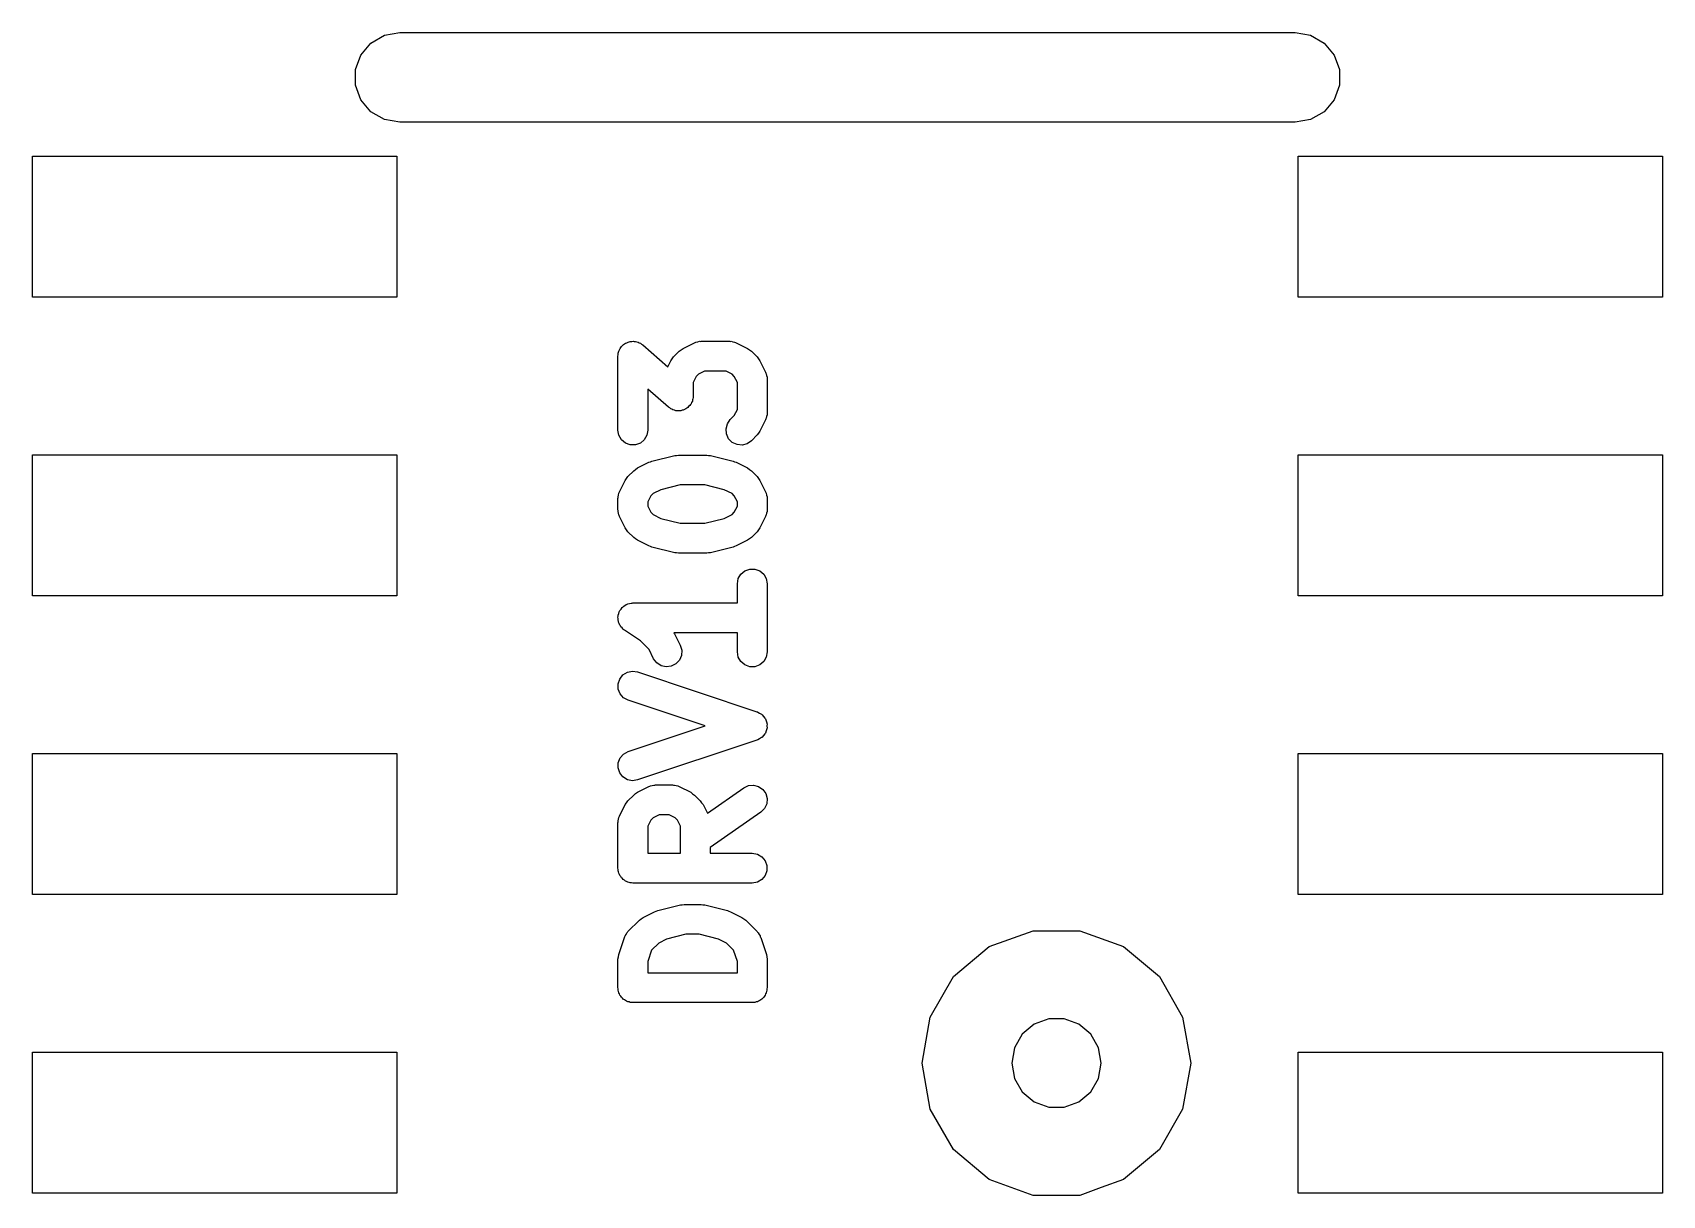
# Model space of a CAD drawing. Extents: x 51 to 137, y -158 to -25.
# Drawn here: x 88.23 to 95.16, y -80.08 to -75.13 of the extents above; entities that cross this region are included whole.
import ezdxf

# ---------------------------------------------------------------- set-up
doc = ezdxf.new("R2010")
doc.units = 0
doc.header["$MEASUREMENT"] = 0
doc.layers.add('BLACK', color=7, linetype='CONTINUOUS')

msp = doc.modelspace()

# ---------------------------------------------------------------- linework, layer by layer
at = {"layer": 'Black'}
for p, q in [((89.6665, -75.1753), (89.7238, -75.1422)), ((89.7238, -75.1422), (89.789, -75.1307)), ((89.789, -75.1307), (93.599, -75.1307)), ((93.599, -75.1307), (93.6642, -75.1422)), ((93.6642, -75.1422), (93.7215, -75.1753)), ((89.6014, -75.2881), (89.624, -75.2259)), ((89.624, -75.2259), (89.6665, -75.1753)), ((93.7215, -75.1753), (93.764, -75.2259)), ((93.764, -75.2259), (93.7866, -75.2881)), ((89.6014, -75.3543), (89.6014, -75.2881)), ((93.7866, -75.2881), (93.7866, -75.3543)), ((89.624, -75.4164), (89.6014, -75.3543)), ((93.7866, -75.3543), (93.764, -75.4164)), ((89.6665, -75.4671), (89.624, -75.4164)), ((93.764, -75.4164), (93.7215, -75.4671)), ((89.7238, -75.5002), (89.6665, -75.4671)), ((89.789, -75.5117), (89.7238, -75.5002)), ((93.599, -75.5117), (89.789, -75.5117)), ((93.6642, -75.5002), (93.599, -75.5117)), ((93.7215, -75.4671), (93.6642, -75.5002)), ((88.2269, -76.2559), (88.2269, -75.6565)), ((88.2269, -75.6565), (89.7763, -75.6565)), ((89.7763, -75.6565), (89.7763, -76.2559)), ((93.6117, -76.2559), (93.6117, -75.6565)), ((93.6117, -75.6565), (95.1611, -75.6565)), ((95.1611, -75.6565), (95.1611, -76.2559)), ((89.7763, -76.2559), (88.2269, -76.2559)), ((95.1611, -76.2559), (93.6117, -76.2559)), ((90.7211, -76.4848), (90.7242, -76.4794)), ((90.7242, -76.4794), (90.7265, -76.4737)), ((90.7265, -76.4737), (90.7297, -76.47)), ((90.7297, -76.47), (90.7322, -76.4657)), ((90.7322, -76.4657), (90.7369, -76.4617)), ((90.7369, -76.4617), (90.741, -76.4571)), ((90.741, -76.4571), (90.7453, -76.4547)), ((90.7453, -76.4547), (90.7491, -76.4515)), ((90.7491, -76.4515), (90.7549, -76.4494)), ((90.7549, -76.4494), (90.7603, -76.4464)), ((90.7603, -76.4464), (90.7652, -76.4457)), ((90.7652, -76.4457), (90.7698, -76.444)), ((90.7698, -76.444), (90.776, -76.444)), ((90.776, -76.444), (90.7821, -76.443)), ((90.7821, -76.443), (90.7869, -76.444)), ((90.7869, -76.444), (90.7918, -76.444)), ((90.7918, -76.444), (90.7977, -76.4461)), ((90.7977, -76.4461), (90.8038, -76.4473)), ((90.8038, -76.4473), (90.808, -76.4499)), ((90.808, -76.4499), (90.8126, -76.4515)), ((90.8126, -76.4515), (90.8173, -76.4555)), ((90.8173, -76.4555), (90.8226, -76.4587)), ((90.8226, -76.4587), (90.9291, -76.5519)), ((90.9778, -76.4858), (90.9861, -76.48)), ((90.9861, -76.48), (90.9943, -76.4739)), ((90.9943, -76.4739), (91.0427, -76.4497)), ((91.0427, -76.4497), (91.0462, -76.4487)), ((91.0462, -76.4487), (91.0494, -76.4469)), ((91.0494, -76.4469), (91.0567, -76.4456)), ((91.0567, -76.4456), (91.0638, -76.4434)), ((91.0638, -76.4434), (91.0675, -76.4437)), ((91.0675, -76.4437), (91.0711, -76.443)), ((91.0711, -76.443), (91.192, -76.443)), ((91.192, -76.443), (91.1957, -76.4437)), ((91.1957, -76.4437), (91.1993, -76.4434)), ((91.1993, -76.4434), (91.2064, -76.4456)), ((91.2064, -76.4456), (91.2138, -76.4469)), ((91.2138, -76.4469), (91.2169, -76.4487)), ((91.2169, -76.4487), (91.2204, -76.4497)), ((91.2204, -76.4497), (91.2688, -76.4739)), ((91.2688, -76.4739), (91.277, -76.48)), ((91.277, -76.48), (91.2853, -76.4858)), ((90.7173, -76.5065), (90.7184, -76.5004)), ((90.7173, -76.821), (90.7173, -76.5065)), ((90.7184, -76.5004), (90.7185, -76.4942)), ((90.7185, -76.4942), (90.7203, -76.4896)), ((90.7203, -76.4896), (90.7211, -76.4848)), ((90.9291, -76.5519), (90.9417, -76.5265)), ((90.9417, -76.5265), (90.9478, -76.5183)), ((90.9478, -76.5183), (90.9536, -76.51)), ((90.9536, -76.51), (90.9778, -76.4858)), ((91.2853, -76.4858), (91.3095, -76.51)), ((91.3095, -76.51), (91.3153, -76.5183)), ((91.3153, -76.5183), (91.3214, -76.5265)), ((91.3214, -76.5265), (91.3456, -76.5749)), ((91.0507, -76.5925), (91.0378, -76.6183)), ((91.0378, -76.6183), (91.0378, -76.6759)), ((91.0603, -76.5829), (91.0507, -76.5925)), ((91.0861, -76.57), (91.0603, -76.5829)), ((91.1771, -76.57), (91.0861, -76.57)), ((91.2028, -76.5829), (91.1771, -76.57)), ((91.2124, -76.5925), (91.2028, -76.5829)), ((91.2253, -76.6183), (91.2124, -76.5925)), ((91.2253, -76.7334), (91.2253, -76.6183)), ((91.3456, -76.5749), (91.3466, -76.5784)), ((91.3466, -76.5784), (91.3485, -76.5816)), ((91.3485, -76.5816), (91.3498, -76.5889)), ((91.3498, -76.5889), (91.3519, -76.596)), ((91.3519, -76.596), (91.3517, -76.5997)), ((91.3517, -76.5997), (91.3523, -76.6033)), ((91.3523, -76.6033), (91.3523, -76.7484)), ((90.9325, -76.7237), (90.8443, -76.6465)), ((90.8443, -76.6465), (90.8443, -76.821)), ((91.0366, -76.6882), (91.0349, -76.6928)), ((91.0368, -76.682), (91.0366, -76.6882)), ((91.0378, -76.6759), (91.0368, -76.682)), ((90.9378, -76.7269), (90.9325, -76.7237)), ((90.9426, -76.7309), (90.9378, -76.7269)), ((90.9472, -76.7325), (90.9426, -76.7309)), ((90.9514, -76.7351), (90.9472, -76.7325)), ((90.9575, -76.7363), (90.9514, -76.7351)), ((90.9633, -76.7384), (90.9575, -76.7363)), ((90.9682, -76.7384), (90.9633, -76.7384)), ((90.973, -76.7394), (90.9682, -76.7384)), ((90.9792, -76.7384), (90.973, -76.7394)), ((90.9854, -76.7384), (90.9792, -76.7384)), ((90.99, -76.7367), (90.9854, -76.7384)), ((90.9948, -76.736), (90.99, -76.7367)), ((91.0002, -76.733), (90.9948, -76.736)), ((91.0061, -76.7309), (91.0002, -76.733)), ((91.0098, -76.7277), (91.0061, -76.7309)), ((91.0141, -76.7253), (91.0098, -76.7277)), ((91.0182, -76.7207), (91.0141, -76.7253)), ((91.023, -76.7167), (91.0182, -76.7207)), ((91.0254, -76.7124), (91.023, -76.7167)), ((91.0287, -76.7087), (91.0254, -76.7124)), ((91.0309, -76.703), (91.0287, -76.7087)), ((91.034, -76.6976), (91.0309, -76.703)), ((91.0349, -76.6928), (91.034, -76.6976)), ((91.1955, -76.7761), (91.2124, -76.7592)), ((91.2124, -76.7592), (91.2253, -76.7334)), ((91.3519, -76.7557), (91.3498, -76.7628)), ((91.3523, -76.7484), (91.3517, -76.752)), ((91.3517, -76.752), (91.3519, -76.7557)), ((90.7211, -76.8427), (90.7173, -76.821)), ((90.8443, -76.821), (90.8405, -76.8427)), ((91.1772, -76.8155), (91.1829, -76.7942)), ((91.1791, -76.8374), (91.1772, -76.8155)), ((91.1829, -76.7942), (91.1955, -76.7761)), ((91.3214, -76.8252), (91.3154, -76.8334)), ((91.3456, -76.7768), (91.3214, -76.8252)), ((91.3466, -76.7733), (91.3456, -76.7768)), ((91.3485, -76.7702), (91.3466, -76.7733)), ((91.3498, -76.7628), (91.3485, -76.7702)), ((90.7322, -76.8618), (90.7211, -76.8427)), ((90.7491, -76.876), (90.7322, -76.8618)), ((90.7698, -76.8835), (90.7491, -76.876)), ((90.7918, -76.8835), (90.7698, -76.8835)), ((90.8126, -76.876), (90.7918, -76.8835)), ((90.8295, -76.8618), (90.8126, -76.876)), ((90.8405, -76.8427), (90.8295, -76.8618)), ((91.1884, -76.8574), (91.1791, -76.8374)), ((91.204, -76.873), (91.1884, -76.8574)), ((91.224, -76.8823), (91.204, -76.873)), ((91.246, -76.8843), (91.224, -76.8823)), ((91.2673, -76.8786), (91.246, -76.8843)), ((91.2853, -76.8659), (91.2673, -76.8786)), ((91.3095, -76.8417), (91.2853, -76.8659)), ((91.3154, -76.8334), (91.3095, -76.8417)), ((88.2269, -77.5259), (88.2269, -76.9265)), ((88.2269, -76.9265), (89.7763, -76.9265)), ((89.7763, -76.9265), (89.7763, -77.5259)), ((90.8008, -76.9819), (90.8492, -76.9577)), ((90.8492, -76.9577), (90.8558, -76.9558)), ((90.8558, -76.9558), (90.8622, -76.9529)), ((90.8622, -76.9529), (90.9589, -76.9287)), ((90.9589, -76.9287), (90.9667, -76.9282)), ((90.9667, -76.9282), (90.9743, -76.9268)), ((90.9743, -76.9268), (91.0953, -76.9268)), ((91.0953, -76.9268), (91.1029, -76.9282)), ((91.1029, -76.9282), (91.1107, -76.9287)), ((91.1107, -76.9287), (91.2074, -76.9529)), ((91.2074, -76.9529), (91.2138, -76.9558)), ((91.2138, -76.9558), (91.2204, -76.9577)), ((91.2204, -76.9577), (91.2688, -76.9819)), ((93.6117, -77.5259), (93.6117, -76.9265)), ((93.6117, -76.9265), (95.1611, -76.9265)), ((95.1611, -76.9265), (95.1611, -77.5259)), ((90.724, -77.0829), (90.7482, -77.0345)), ((90.7482, -77.0345), (90.7543, -77.0263)), ((90.7543, -77.0263), (90.7601, -77.018)), ((90.7601, -77.018), (90.7843, -76.9938)), ((90.7843, -76.9938), (90.7926, -76.988)), ((90.7926, -76.988), (90.8008, -76.9819)), ((91.2688, -76.9819), (91.277, -76.988)), ((91.277, -76.988), (91.2853, -76.9938)), ((91.2853, -76.9938), (91.3095, -77.018)), ((91.3095, -77.018), (91.3154, -77.0263)), ((91.3154, -77.0263), (91.3214, -77.0345)), ((91.3214, -77.0345), (91.3456, -77.0829)), ((90.7173, -77.1113), (90.7179, -77.1077)), ((90.7177, -77.104), (90.7198, -77.0969)), ((90.7179, -77.1077), (90.7177, -77.104)), ((90.7198, -77.0969), (90.7211, -77.0896)), ((90.7211, -77.0896), (90.723, -77.0864)), ((90.723, -77.0864), (90.724, -77.0829)), ((90.8572, -77.1005), (90.8443, -77.1263)), ((90.8668, -77.0909), (90.8572, -77.1005)), ((90.8997, -77.0744), (90.8668, -77.0909)), ((90.9821, -77.0538), (90.8997, -77.0744)), ((91.0875, -77.0538), (90.9821, -77.0538)), ((91.1699, -77.0744), (91.0875, -77.0538)), ((91.2028, -77.0909), (91.1699, -77.0744)), ((91.2124, -77.1005), (91.2028, -77.0909)), ((91.2253, -77.1263), (91.2124, -77.1005)), ((91.3456, -77.0829), (91.3466, -77.0864)), ((91.3466, -77.0864), (91.3485, -77.0896)), ((91.3485, -77.0896), (91.3498, -77.0969)), ((91.3498, -77.0969), (91.3519, -77.104)), ((91.3519, -77.104), (91.3517, -77.1077)), ((91.3517, -77.1077), (91.3523, -77.1113)), ((90.7173, -77.1597), (90.7173, -77.1113)), ((90.7179, -77.1633), (90.7173, -77.1597)), ((90.7177, -77.1669), (90.7179, -77.1633)), ((90.7198, -77.1741), (90.7177, -77.1669)), ((90.7211, -77.1814), (90.7198, -77.1741)), ((90.8443, -77.1263), (90.8443, -77.1447)), ((90.8443, -77.1447), (90.8572, -77.1704)), ((90.8572, -77.1704), (90.8668, -77.1801)), ((91.2028, -77.1801), (91.2124, -77.1704)), ((91.2124, -77.1704), (91.2253, -77.1447)), ((91.2253, -77.1447), (91.2253, -77.1263)), ((91.3498, -77.1741), (91.3485, -77.1814)), ((91.3519, -77.1669), (91.3498, -77.1741)), ((91.3523, -77.1597), (91.3517, -77.1633)), ((91.3517, -77.1633), (91.3519, -77.1669)), ((91.3523, -77.1113), (91.3523, -77.1597)), ((90.723, -77.1846), (90.7211, -77.1814)), ((90.724, -77.1881), (90.723, -77.1846)), ((90.7482, -77.2365), (90.724, -77.1881)), ((90.7543, -77.2446), (90.7482, -77.2365)), ((90.7601, -77.253), (90.7543, -77.2446)), ((90.8668, -77.1801), (90.8997, -77.1965)), ((90.8997, -77.1965), (90.9821, -77.2171)), ((90.9821, -77.2171), (91.0875, -77.2171)), ((91.0875, -77.2171), (91.1699, -77.1965)), ((91.1699, -77.1965), (91.2028, -77.1801)), ((91.3153, -77.2446), (91.3095, -77.253)), ((91.3214, -77.2365), (91.3153, -77.2446)), ((91.3456, -77.1881), (91.3214, -77.2365)), ((91.3466, -77.1846), (91.3456, -77.1881)), ((91.3485, -77.1814), (91.3466, -77.1846)), ((90.7843, -77.2771), (90.7601, -77.253)), ((90.7926, -77.283), (90.7843, -77.2771)), ((90.8008, -77.289), (90.7926, -77.283)), ((90.8492, -77.3132), (90.8008, -77.289)), ((90.8558, -77.3152), (90.8492, -77.3132)), ((90.8622, -77.318), (90.8558, -77.3152)), ((91.2138, -77.3152), (91.2074, -77.318)), ((91.2204, -77.3132), (91.2138, -77.3152)), ((91.2253, -77.3108), (91.2204, -77.3132)), ((91.2688, -77.289), (91.2253, -77.3108)), ((91.277, -77.283), (91.2688, -77.289)), ((91.2853, -77.2771), (91.277, -77.283)), ((91.3095, -77.253), (91.2853, -77.2771)), ((90.9589, -77.3422), (90.8622, -77.318)), ((90.9667, -77.3428), (90.9589, -77.3422)), ((90.9743, -77.3441), (90.9667, -77.3428)), ((91.0953, -77.3441), (90.9743, -77.3441)), ((91.1029, -77.3428), (91.0953, -77.3441)), ((91.1107, -77.3422), (91.1029, -77.3428)), ((91.2074, -77.318), (91.1107, -77.3422)), ((91.2253, -77.4742), (91.2291, -77.4524)), ((91.2291, -77.4524), (91.2402, -77.4333)), ((91.2402, -77.4333), (91.2571, -77.4192)), ((91.2571, -77.4192), (91.2778, -77.4116)), ((91.2778, -77.4116), (91.2998, -77.4116)), ((91.2998, -77.4116), (91.3206, -77.4192)), ((91.3206, -77.4192), (91.3375, -77.4333)), ((91.3375, -77.4333), (91.3485, -77.4524)), ((91.3485, -77.4524), (91.3523, -77.4742)), ((91.2253, -77.5558), (91.2253, -77.4742)), ((91.3523, -77.4742), (91.3523, -77.7644)), ((89.7763, -77.5259), (88.2269, -77.5259)), ((90.7227, -77.5938), (90.7246, -77.5909)), ((90.7246, -77.5909), (90.7258, -77.5875)), ((90.7258, -77.5875), (90.7307, -77.5817)), ((90.7307, -77.5817), (90.7349, -77.5754)), ((90.7349, -77.5754), (90.7377, -77.5733)), ((90.7377, -77.5733), (90.74, -77.5707)), ((90.74, -77.5707), (90.7466, -77.5669)), ((90.7466, -77.5669), (90.7527, -77.5624)), ((90.7527, -77.5624), (90.756, -77.5614)), ((90.756, -77.5614), (90.7591, -77.5596)), ((90.7591, -77.5596), (90.7666, -77.5583)), ((90.7666, -77.5583), (90.7738, -77.5562)), ((90.7738, -77.5562), (90.7773, -77.5564)), ((90.7773, -77.5564), (90.7808, -77.5558)), ((90.7808, -77.5558), (91.2253, -77.5558)), ((95.1611, -77.5259), (93.6117, -77.5259)), ((90.7174, -77.6152), (90.7183, -77.6118)), ((90.7183, -77.6227), (90.7174, -77.6152)), ((90.7183, -77.6083), (90.7209, -77.6011)), ((90.7183, -77.6118), (90.7183, -77.6083)), ((90.7183, -77.6303), (90.7183, -77.6227)), ((90.7195, -77.6336), (90.7183, -77.6303)), ((90.7199, -77.6371), (90.7195, -77.6336)), ((90.7232, -77.6439), (90.7199, -77.6371)), ((90.7209, -77.6011), (90.7227, -77.5938)), ((90.7258, -77.651), (90.7232, -77.6439)), ((90.7281, -77.6537), (90.7258, -77.651)), ((90.7296, -77.6569), (90.7281, -77.6537)), ((90.7351, -77.6621), (90.7296, -77.6569)), ((90.74, -77.6679), (90.7351, -77.6621)), ((90.743, -77.6697), (90.74, -77.6679)), ((90.7456, -77.6721), (90.743, -77.6697)), ((90.8129, -77.717), (90.7456, -77.6721)), ((90.8496, -77.7537), (90.8129, -77.717)), ((91.2253, -77.6828), (90.9549, -77.6828)), ((90.9549, -77.6828), (90.9586, -77.6877)), ((90.9586, -77.6877), (90.9827, -77.736)), ((91.2253, -77.7644), (91.2253, -77.6828)), ((90.8692, -77.7928), (90.8496, -77.7537)), ((90.8823, -77.8105), (90.8692, -77.7928)), ((90.9789, -77.7994), (90.9638, -77.8154)), ((90.9877, -77.7792), (90.9789, -77.7994)), ((90.9827, -77.736), (90.989, -77.7572)), ((90.989, -77.7572), (90.9877, -77.7792)), ((91.2291, -77.7862), (91.2253, -77.7644)), ((91.2402, -77.8053), (91.2291, -77.7862)), ((91.3485, -77.7862), (91.3375, -77.8053)), ((91.3523, -77.7644), (91.3485, -77.7862)), ((90.725, -77.8793), (90.7387, -77.8621)), ((90.7387, -77.8621), (90.7575, -77.8505)), ((90.7575, -77.8505), (90.7791, -77.8461)), ((90.7791, -77.8461), (90.8009, -77.8493)), ((90.8009, -77.8493), (91.3089, -78.0187)), ((90.9007, -77.8227), (90.8823, -77.8105)), ((90.9221, -77.8278), (90.9007, -77.8227)), ((90.9441, -77.8253), (90.9221, -77.8278)), ((90.9638, -77.8154), (90.9441, -77.8253)), ((91.2571, -77.8194), (91.2402, -77.8053)), ((91.2778, -77.827), (91.2571, -77.8194)), ((91.2998, -77.827), (91.2778, -77.827)), ((91.3206, -77.8194), (91.2998, -77.827)), ((91.3375, -77.8053), (91.3206, -77.8194)), ((90.718, -77.9003), (90.725, -77.8793)), ((90.7186, -77.9223), (90.718, -77.9003)), ((90.7267, -77.9428), (90.7186, -77.9223)), ((90.7413, -77.9593), (90.7267, -77.9428)), ((90.7607, -77.9698), (90.7413, -77.9593)), ((91.088, -78.0789), (90.7607, -77.9698)), ((90.7607, -78.188), (91.088, -78.0789)), ((91.3089, -78.0187), (91.3104, -78.0195)), ((91.3104, -78.0195), (91.3122, -78.0199)), ((91.3122, -78.0199), (91.3201, -78.0247)), ((91.3201, -78.0247), (91.3283, -78.0292)), ((91.3283, -78.0292), (91.3294, -78.0305)), ((91.3294, -78.0305), (91.3309, -78.0314)), ((91.3309, -78.0314), (91.3367, -78.0387)), ((91.3367, -78.0387), (91.3429, -78.0457)), ((91.3429, -78.0457), (91.3436, -78.0473)), ((91.3436, -78.0473), (91.3446, -78.0487)), ((91.3446, -78.0487), (91.3476, -78.0575)), ((91.3476, -78.0575), (91.351, -78.0662)), ((91.351, -78.0662), (91.3511, -78.0679)), ((91.3511, -78.0679), (91.3516, -78.0696)), ((91.3516, -78.0696), (91.3514, -78.0789)), ((91.3514, -78.0789), (91.3516, -78.0882)), ((91.3089, -78.1392), (90.8009, -78.3085)), ((91.3104, -78.1383), (91.3089, -78.1392)), ((91.3122, -78.138), (91.3104, -78.1383)), ((91.3201, -78.1331), (91.3122, -78.138)), ((91.3283, -78.1287), (91.3201, -78.1331)), ((91.3294, -78.1273), (91.3283, -78.1287)), ((91.3309, -78.1264), (91.3294, -78.1273)), ((91.3367, -78.1191), (91.3309, -78.1264)), ((91.3429, -78.1122), (91.3367, -78.1191)), ((91.3436, -78.1105), (91.3429, -78.1122)), ((91.3446, -78.1092), (91.3436, -78.1105)), ((91.3476, -78.1003), (91.3446, -78.1092)), ((91.351, -78.0916), (91.3476, -78.1003)), ((91.3511, -78.0899), (91.351, -78.0916)), ((91.3516, -78.0882), (91.3511, -78.0899)), ((88.2269, -78.7959), (88.2269, -78.1965)), ((88.2269, -78.1965), (89.7763, -78.1965)), ((89.7763, -78.1965), (89.7763, -78.7959)), ((90.7186, -78.2355), (90.7267, -78.215)), ((90.7267, -78.215), (90.7413, -78.1985)), ((90.7413, -78.1985), (90.7607, -78.188)), ((93.6117, -78.7959), (93.6117, -78.1965)), ((93.6117, -78.1965), (95.1611, -78.1965)), ((95.1611, -78.1965), (95.1611, -78.7959)), ((90.718, -78.2576), (90.7186, -78.2355)), ((90.725, -78.2785), (90.718, -78.2576)), ((90.7387, -78.2958), (90.725, -78.2785)), ((90.7575, -78.3073), (90.7387, -78.2958)), ((90.7791, -78.3117), (90.7575, -78.3073)), ((90.8009, -78.3085), (90.7791, -78.3117)), ((90.8008, -78.3608), (90.8492, -78.3366)), ((90.8492, -78.3366), (90.8527, -78.3355)), ((90.8527, -78.3355), (90.8559, -78.3337)), ((90.8559, -78.3337), (90.8632, -78.3324)), ((90.8632, -78.3324), (90.8703, -78.3303)), ((90.8703, -78.3303), (90.874, -78.3305)), ((90.874, -78.3305), (90.8776, -78.3299)), ((90.8776, -78.3299), (90.9501, -78.3299)), ((90.9501, -78.3299), (90.9537, -78.3305)), ((90.9537, -78.3305), (90.9574, -78.3303)), ((90.9574, -78.3303), (90.9645, -78.3324)), ((90.9645, -78.3324), (90.9719, -78.3337)), ((90.9719, -78.3337), (90.975, -78.3355)), ((90.975, -78.3355), (90.9785, -78.3366)), ((90.9785, -78.3366), (91.0269, -78.3608)), ((91.0977, -78.4497), (91.2524, -78.3414)), ((91.2524, -78.3414), (91.2724, -78.3321)), ((91.2724, -78.3321), (91.2944, -78.3301)), ((91.2944, -78.3301), (91.3157, -78.3358)), ((91.3157, -78.3358), (91.3337, -78.3485)), ((91.3337, -78.3485), (91.3464, -78.3666)), ((90.724, -78.4618), (90.7482, -78.4134)), ((90.7482, -78.4134), (90.7543, -78.4052)), ((90.7543, -78.4052), (90.7601, -78.3969)), ((90.7601, -78.3969), (90.7843, -78.3727)), ((90.7843, -78.3727), (90.7926, -78.3668)), ((90.7926, -78.3668), (90.8008, -78.3608)), ((91.0269, -78.3608), (91.0351, -78.3669)), ((91.0351, -78.3669), (91.0434, -78.3727)), ((91.0434, -78.3727), (91.0676, -78.3969)), ((91.0676, -78.3969), (91.0734, -78.4052)), ((91.0734, -78.4052), (91.0795, -78.4134)), ((91.0795, -78.4134), (91.0977, -78.4497)), ((91.3501, -78.4098), (91.3408, -78.4298)), ((91.3464, -78.3666), (91.3521, -78.3879)), ((91.3521, -78.3879), (91.3501, -78.4098)), ((90.7173, -78.4902), (90.7179, -78.4865)), ((90.7173, -78.6837), (90.7173, -78.4902)), ((90.7177, -78.4829), (90.7198, -78.4758)), ((90.7179, -78.4865), (90.7177, -78.4829)), ((90.7198, -78.4758), (90.7211, -78.4684)), ((90.7211, -78.4684), (90.723, -78.4653)), ((90.723, -78.4653), (90.724, -78.4618)), ((90.8572, -78.4794), (90.8443, -78.5051)), ((90.8668, -78.4698), (90.8572, -78.4794)), ((90.8926, -78.4569), (90.8668, -78.4698)), ((90.9352, -78.4569), (90.8926, -78.4569)), ((90.9609, -78.4698), (90.9352, -78.4569)), ((90.9705, -78.4794), (90.9609, -78.4698)), ((90.9834, -78.5051), (90.9705, -78.4794)), ((91.3252, -78.4454), (91.1104, -78.5958)), ((91.3408, -78.4298), (91.3252, -78.4454)), ((90.8443, -78.5051), (90.8443, -78.6202)), ((90.9834, -78.6202), (90.9834, -78.5051)), ((90.8443, -78.6202), (90.9834, -78.6202)), ((91.1104, -78.5958), (91.1104, -78.6202)), ((91.1104, -78.6202), (91.2888, -78.6202)), ((91.2888, -78.6202), (91.3105, -78.624)), ((91.3105, -78.624), (91.3296, -78.635)), ((90.7183, -78.6891), (90.7173, -78.6837)), ((90.7183, -78.6947), (90.7183, -78.6891)), ((90.7202, -78.6999), (90.7183, -78.6947)), ((90.7211, -78.7054), (90.7202, -78.6999)), ((91.3296, -78.635), (91.3438, -78.6519)), ((91.3438, -78.6519), (91.3513, -78.6726)), ((91.3513, -78.6947), (91.3438, -78.7154)), ((91.3513, -78.6726), (91.3513, -78.6947)), ((90.7239, -78.7102), (90.7211, -78.7054)), ((90.7258, -78.7154), (90.7239, -78.7102)), ((90.7294, -78.7197), (90.7258, -78.7154)), ((90.7322, -78.7245), (90.7294, -78.7197)), ((90.7364, -78.7281), (90.7322, -78.7245)), ((90.74, -78.7323), (90.7364, -78.7281)), ((90.7448, -78.7351), (90.74, -78.7323)), ((90.7491, -78.7387), (90.7448, -78.7351)), ((90.7543, -78.7406), (90.7491, -78.7387)), ((90.7591, -78.7433), (90.7543, -78.7406)), ((90.7646, -78.7443), (90.7591, -78.7433)), ((90.7698, -78.7462), (90.7646, -78.7443)), ((90.7753, -78.7462), (90.7698, -78.7462)), ((90.7808, -78.7472), (90.7753, -78.7462)), ((91.2888, -78.7472), (90.7808, -78.7472)), ((91.3105, -78.7433), (91.2888, -78.7472)), ((91.3296, -78.7323), (91.3105, -78.7433)), ((91.3438, -78.7154), (91.3296, -78.7323)), ((89.7763, -78.7959), (88.2269, -78.7959)), ((90.8864, -78.864), (90.9831, -78.8398)), ((90.9831, -78.8398), (90.9909, -78.8392)), ((90.9909, -78.8392), (90.9985, -78.8379)), ((90.9985, -78.8379), (91.0711, -78.8379)), ((91.0711, -78.8379), (91.0787, -78.8392)), ((91.0787, -78.8392), (91.0865, -78.8398)), ((91.0865, -78.8398), (91.1833, -78.864)), ((95.1611, -78.7959), (93.6117, -78.7959)), ((90.7601, -78.9533), (90.8085, -78.9049)), ((90.8085, -78.9049), (90.8168, -78.8991)), ((90.8168, -78.8991), (90.825, -78.893)), ((90.825, -78.893), (90.8734, -78.8688)), ((90.8734, -78.8688), (90.88, -78.8668)), ((90.88, -78.8668), (90.8864, -78.864)), ((91.1833, -78.864), (91.1896, -78.8668)), ((91.1896, -78.8668), (91.1963, -78.8688)), ((91.1963, -78.8688), (91.2446, -78.893)), ((91.2446, -78.893), (91.2528, -78.899)), ((91.2528, -78.899), (91.2611, -78.9049)), ((91.2611, -78.9049), (91.3095, -78.9533)), ((90.7206, -79.0506), (90.7448, -78.9781)), ((90.7448, -78.9781), (90.7465, -78.9748)), ((90.7465, -78.9748), (90.7475, -78.9713)), ((90.7475, -78.9713), (90.7517, -78.9652)), ((90.7517, -78.9652), (90.7553, -78.9587)), ((90.7553, -78.9587), (90.758, -78.9563)), ((90.758, -78.9563), (90.7601, -78.9533)), ((91.0063, -78.9649), (90.9239, -78.9855)), ((91.0633, -78.9649), (91.0063, -78.9649)), ((91.1457, -78.9855), (91.0633, -78.9649)), ((91.3095, -78.9533), (91.3116, -78.9562)), ((91.3116, -78.9562), (91.3144, -78.9587)), ((91.3144, -78.9587), (91.3179, -78.9652)), ((91.3179, -78.9652), (91.3222, -78.9713)), ((91.3222, -78.9713), (91.3231, -78.9749)), ((91.3231, -78.9749), (91.3249, -78.9781)), ((91.3249, -78.9781), (91.3491, -79.0506)), ((92.2972, -79.0173), (92.4838, -78.9494)), ((92.4838, -78.9494), (92.6822, -78.9494)), ((92.6822, -78.9494), (92.8687, -79.0173)), ((90.8605, -79.0325), (90.8443, -79.081)), ((90.891, -79.002), (90.8605, -79.0325)), ((90.9239, -78.9855), (90.891, -79.002)), ((91.1786, -79.002), (91.1457, -78.9855)), ((91.2091, -79.0325), (91.1786, -79.002)), ((91.2253, -79.081), (91.2091, -79.0325)), ((92.1452, -79.1448), (92.2972, -79.0173)), ((92.8687, -79.0173), (93.0208, -79.1448)), ((90.7173, -79.0707), (90.7191, -79.0607)), ((90.7173, -79.1917), (90.7173, -79.0707)), ((90.7191, -79.0607), (90.7206, -79.0506)), ((90.8443, -79.081), (90.8443, -79.1282)), ((91.2253, -79.1282), (91.2253, -79.081)), ((91.3491, -79.0506), (91.3505, -79.0607)), ((91.3505, -79.0607), (91.3523, -79.0707)), ((91.3523, -79.0707), (91.3523, -79.1917)), ((90.8443, -79.1282), (91.2253, -79.1282)), ((92.046, -79.3167), (92.1452, -79.1448)), ((93.0208, -79.1448), (93.12, -79.3167)), ((90.7183, -79.1971), (90.7173, -79.1917)), ((90.7183, -79.2027), (90.7183, -79.1971)), ((90.7202, -79.2079), (90.7183, -79.2027)), ((90.7211, -79.2134), (90.7202, -79.2079)), ((90.7239, -79.2182), (90.7211, -79.2134)), ((90.7258, -79.2234), (90.7239, -79.2182)), ((90.7294, -79.2277), (90.7258, -79.2234)), ((90.7322, -79.2325), (90.7294, -79.2277)), ((90.7364, -79.2361), (90.7322, -79.2325)), ((90.74, -79.2403), (90.7364, -79.2361)), ((90.7448, -79.2431), (90.74, -79.2403)), ((90.7491, -79.2467), (90.7448, -79.2431)), ((90.7543, -79.2486), (90.7491, -79.2467)), ((90.7591, -79.2513), (90.7543, -79.2486)), ((90.7646, -79.2523), (90.7591, -79.2513)), ((90.7698, -79.2542), (90.7646, -79.2523)), ((90.7753, -79.2542), (90.7698, -79.2542)), ((90.7808, -79.2552), (90.7753, -79.2542)), ((91.2888, -79.2552), (90.7808, -79.2552)), ((91.2943, -79.2542), (91.2888, -79.2552)), ((91.2998, -79.2542), (91.2943, -79.2542)), ((91.3051, -79.2523), (91.2998, -79.2542)), ((91.3105, -79.2513), (91.3051, -79.2523)), ((91.3153, -79.2486), (91.3105, -79.2513)), ((91.3206, -79.2467), (91.3153, -79.2486)), ((91.3248, -79.2431), (91.3206, -79.2467)), ((91.3296, -79.2403), (91.3248, -79.2431)), ((91.3332, -79.2361), (91.3296, -79.2403)), ((91.3375, -79.2325), (91.3332, -79.2361)), ((91.3402, -79.2277), (91.3375, -79.2325)), ((91.3438, -79.2234), (91.3402, -79.2277)), ((91.3457, -79.2182), (91.3438, -79.2234)), ((91.3485, -79.2134), (91.3457, -79.2182)), ((91.3494, -79.2079), (91.3485, -79.2134)), ((91.3513, -79.2027), (91.3494, -79.2079)), ((91.3523, -79.1917), (91.3513, -79.1971)), ((91.3513, -79.1971), (91.3513, -79.2027)), ((92.0115, -79.5122), (92.046, -79.3167)), ((92.5499, -79.3246), (92.4877, -79.3472)), ((92.6161, -79.3246), (92.5499, -79.3246)), ((92.6782, -79.3472), (92.6161, -79.3246)), ((93.12, -79.3167), (93.1545, -79.5122)), ((92.4371, -79.3897), (92.404, -79.447)), ((92.4877, -79.3472), (92.4371, -79.3897)), ((92.7289, -79.3897), (92.6782, -79.3472)), ((92.762, -79.447), (92.7289, -79.3897)), ((92.404, -79.447), (92.3925, -79.5122)), ((92.7735, -79.5122), (92.762, -79.447)), ((88.2269, -80.0659), (88.2269, -79.4665)), ((88.2269, -79.4665), (89.7763, -79.4665)), ((89.7763, -79.4665), (89.7763, -80.0659)), ((92.046, -79.7077), (92.0115, -79.5122)), ((92.3925, -79.5122), (92.404, -79.5774)), ((92.762, -79.5774), (92.7735, -79.5122)), ((93.1545, -79.5122), (93.12, -79.7077)), ((93.6117, -80.0659), (93.6117, -79.4665)), ((93.6117, -79.4665), (95.1611, -79.4665)), ((95.1611, -79.4665), (95.1611, -80.0659)), ((92.404, -79.5774), (92.4371, -79.6347)), ((92.7289, -79.6347), (92.762, -79.5774)), ((92.4371, -79.6347), (92.4877, -79.6772)), ((92.6782, -79.6772), (92.7289, -79.6347)), ((92.1452, -79.8796), (92.046, -79.7077)), ((92.4877, -79.6772), (92.5499, -79.6998)), ((92.5499, -79.6998), (92.6161, -79.6998)), ((92.6161, -79.6998), (92.6782, -79.6772)), ((93.12, -79.7077), (93.0208, -79.8796)), ((92.2972, -80.0071), (92.1452, -79.8796)), ((93.0208, -79.8796), (92.8687, -80.0071)), ((92.4838, -80.075), (92.2972, -80.0071)), ((92.8687, -80.0071), (92.7735, -80.0418)), ((89.7763, -80.0659), (88.2269, -80.0659)), ((92.6822, -80.075), (92.4838, -80.075)), ((92.7735, -80.0418), (92.6822, -80.075)), ((95.1611, -80.0659), (93.6117, -80.0659))]:
    msp.add_line(p, q, dxfattribs=at)

doc.saveas('drawing.dxf')
